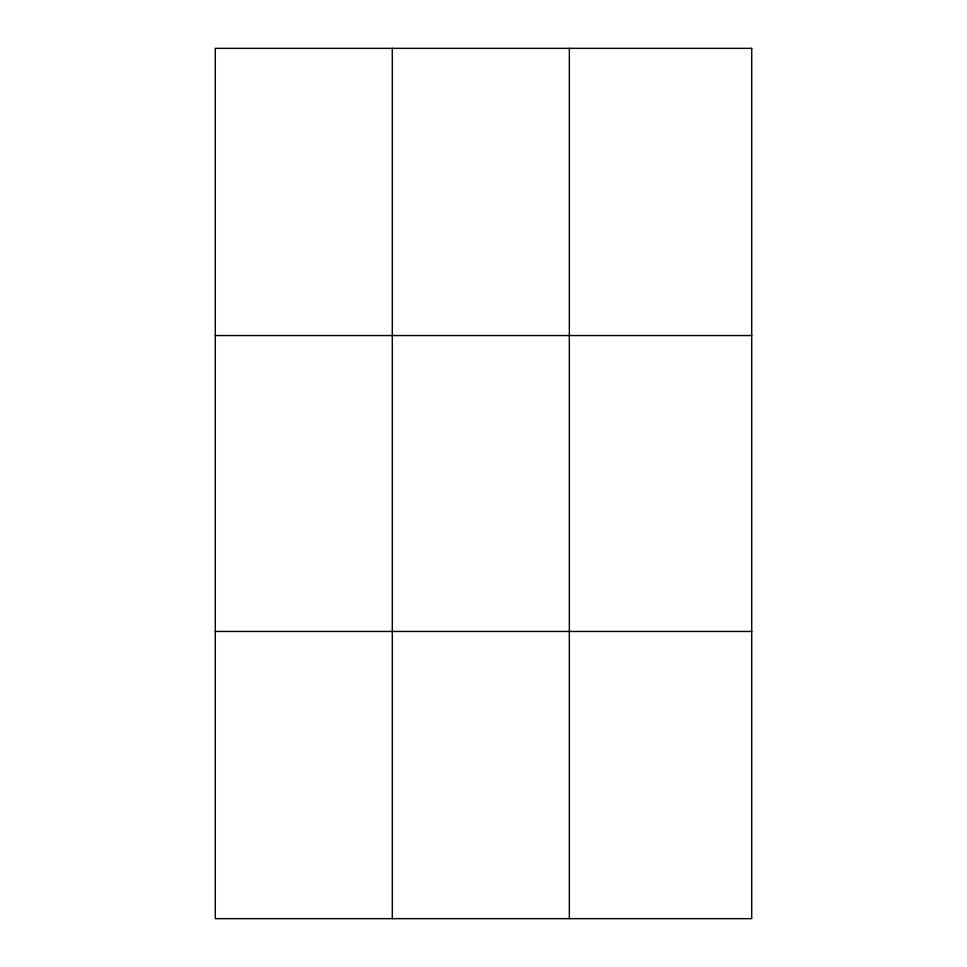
<?xml version="1.0" encoding="UTF-8"?>
<svg xmlns="http://www.w3.org/2000/svg" width="967" height="967" viewBox="0 0 967 967"><rect width="100%" height="100%" fill="white"/><g stroke="black" fill="none" stroke-linecap="round" stroke-linejoin="round"><path stroke-width="1.45" d="M392.312 918.65L392.312 48.35M569.333 918.65L569.333 48.35M215.29 335.549L751.71 335.549M215.29 631.451L751.71 631.451M751.71 48.35L751.71 918.65L215.29 918.65L215.29 48.35L751.71 48.35"/></g></svg>
